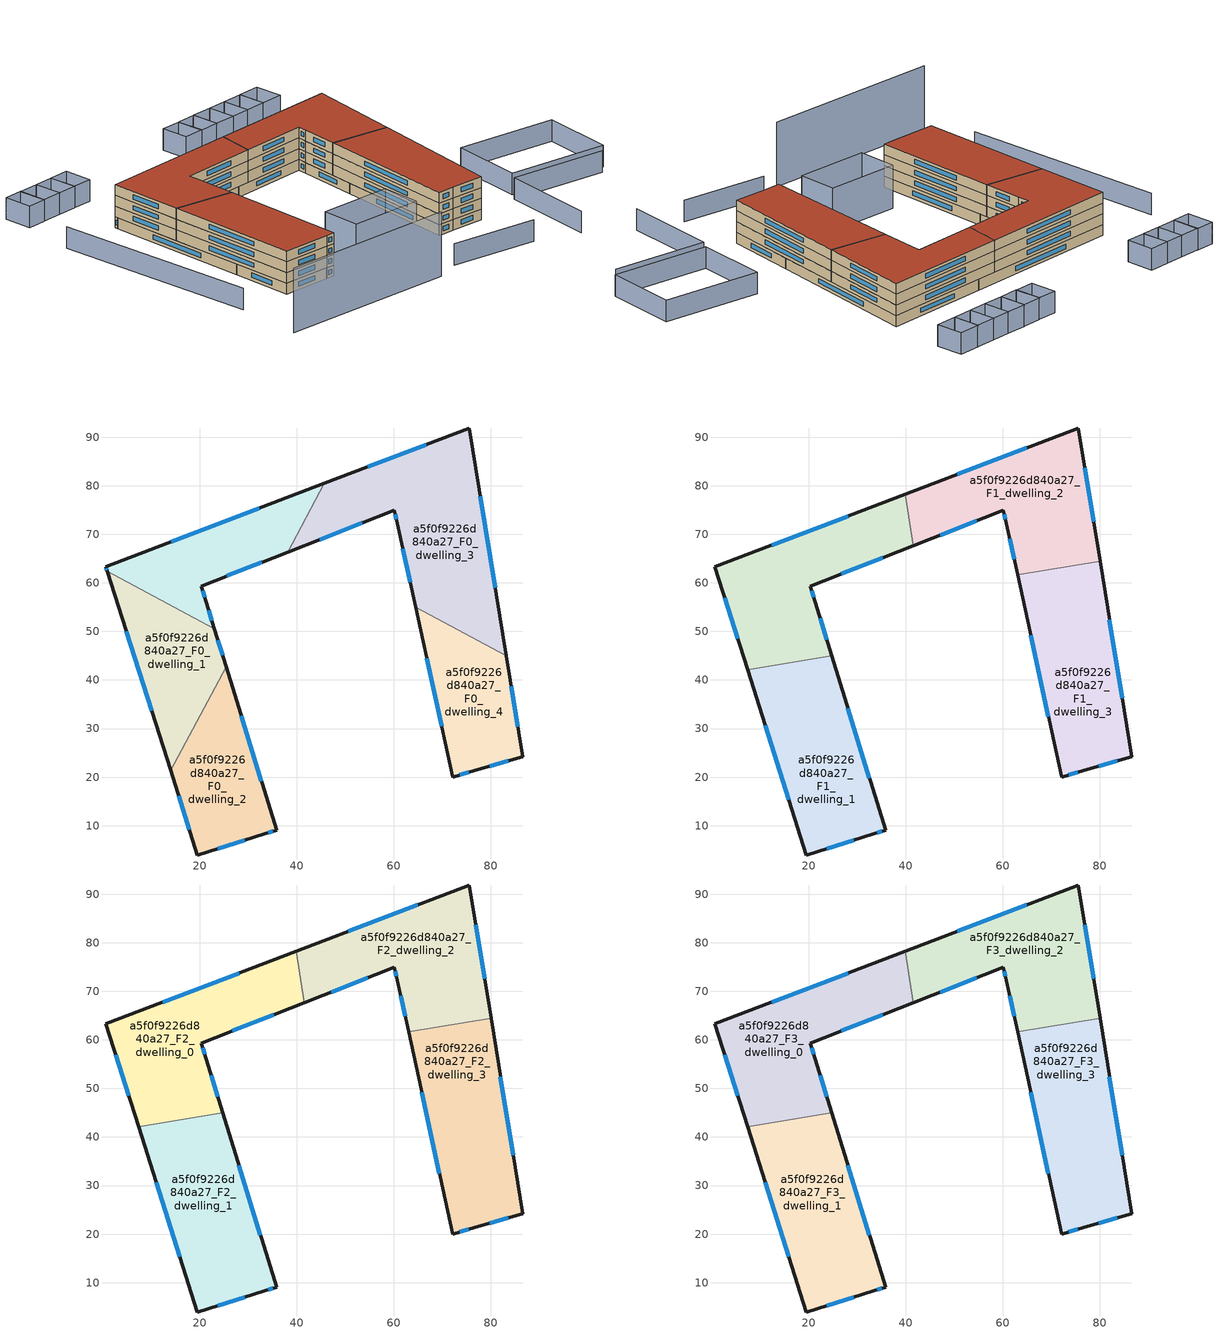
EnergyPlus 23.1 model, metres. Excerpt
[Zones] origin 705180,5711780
a5f0f9226d840a27_F0_dwelling_0
 floor ground (EU_floor_Construction): 45.71,80.47 38.12,66.31 20.32,59.34 21.36,56.05 23.05,50.55 1.02,62.36 0.73,63.27 z0
 wall outside (EU_wall_Construction): 45.71,80.47 0.73,63.27 1.02,62.36 / 23.05,50.55 21.36,56.05 20.32,59.34 38.12,66.31 z0:3
 wall to a5f0f9226d840a27_F0_dwelling_3 (EU_wall_Construction): 38.12,66.31 45.71,80.47 z0:3
 wall to a5f0f9226d840a27_F0_dwelling_1 (EU_wall_Construction): 1.02,62.36 23.05,50.55 z0:3
 window (EU_Window_Construction): 0.82,63 0.93,62.63 / 32.25,75.32 14.2,68.42 / 25.65,61.43 32.8,64.22 / 21.05,57.04 20.63,58.35 / 22.55,52.2 21.87,54.4 z0.9:2.1
a5f0f9226d840a27_F0_dwelling_1
 floor ground (EU_floor_Construction): 23.05,50.55 25.47,42.7 14.03,21.36 1.02,62.36 z0
 wall outside (EU_wall_Construction): 25.47,42.7 23.05,50.55 / 1.02,62.36 14.03,21.36 z0:3
 wall to a5f0f9226d840a27_F0_dwelling_2 (EU_wall_Construction): 14.03,21.36 25.47,42.7 z0:3
 window (EU_Window_Construction): 24.75,45.05 23.78,48.2 / 4.92,50.09 10.14,33.63 z0.9:2.1
a5f0f9226d840a27_F0_dwelling_2
 floor ground (EU_floor_Construction): 25.47,42.7 35.85,9.02 33.41,8.31 19.56,3.96 14.03,21.36 z0
 wall outside (EU_wall_Construction): 33.42,8.31 35.85,9.02 25.47,42.7 / 14.03,21.36 19.56,3.96 33.41,8.31 z0:3; 33.41,8.31,3 33.41,8.31,0 33.42,8.31,0
 window (EU_Window_Construction): 32.74,19.1 28.58,32.62 / 34.15,8.52 35.12,8.81 / 23.7,5.26 29.26,7.01 / 15.69,16.15 17.9,9.17 z0.9:2.1
a5f0f9226d840a27_F0_dwelling_3
 floor ground (EU_floor_Construction): 75.59,91.89 83.16,44.97 64.49,54.97 60.71,72.24 60.13,74.92 38.12,66.31 45.71,80.47 z0
 wall outside (EU_wall_Construction): 83.16,44.97 75.59,91.89 45.71,80.47 / 38.12,66.31 60.13,74.92 60.71,72.24 64.49,54.97 z0:3
 wall to a5f0f9226d840a27_F0_dwelling_4 (EU_wall_Construction): 64.49,54.97 83.16,44.97 z0:3
 window (EU_Window_Construction): 80.89,59.01 77.85,77.84 / 61.84,67.07 63.36,60.14 / 60.31,74.12 60.54,73.05 / 44.71,68.89 53.54,72.35 / 66.64,88.47 54.66,83.88 z0.9:2.1
a5f0f9226d840a27_F0_dwelling_4
 floor ground (EU_floor_Construction): 83.16,44.97 86.51,24.2 76.81,21.42 72.14,20.02 64.49,54.97 z0
 wall outside (EU_wall_Construction): 64.49,54.97 72.14,20.02 76.81,21.42 86.51,24.2 83.16,44.97 z0:3
 window (EU_Window_Construction): 79.71,22.25 83.61,23.37 / 73.54,20.44 75.41,21 / 66.78,44.51 69.85,30.48 / 85.51,30.42 84.16,38.75 z0.9:2.1
a5f0f9226d840a27_F1_dwelling_0
 floor to a5f0f9226d840a27_F0_dwelling_0 (EU_floor_Construction): 39.89,78.24 40.96,71.61 38.12,66.31 20.32,59.34 21.36,56.05 23.05,50.55 1.02,62.36 0.73,63.27 z3
 floor to a5f0f9226d840a27_F0_dwelling_1 (EU_floor_Construction): 23.05,50.55 24.78,44.94 7.44,42.13 1.02,62.36 z3
 floor to a5f0f9226d840a27_F0_dwelling_3 (EU_floor_Construction): 40.96,71.61 41.6,67.67 38.12,66.31 z3
 wall outside (EU_wall_Construction): 39.89,78.24 0.73,63.27 7.44,42.13 / 24.78,44.94 21.36,56.05 20.32,59.34 41.6,67.67 z3:6
 wall to a5f0f9226d840a27_F1_dwelling_2 (EU_wall_Construction): 41.6,67.67 39.89,78.24 z3:6
 wall to a5f0f9226d840a27_F1_dwelling_1 (EU_wall_Construction): 7.44,42.13 24.78,44.94 z3:6
 window (EU_Window_Construction): 2.74,56.94 5.43,48.46 / 28.17,73.76 12.45,67.75 / 26.69,61.83 35.23,65.18 / 21.05,57.04 20.63,58.35 / 23.76,48.27 22.38,52.73 z3.9:5.1
a5f0f9226d840a27_F1_dwelling_1
 floor to a5f0f9226d840a27_F0_dwelling_1 (EU_floor_Construction): 24.78,44.94 25.47,42.7 14.03,21.36 7.44,42.13 z3
 floor to a5f0f9226d840a27_F0_dwelling_2 (EU_floor_Construction): 25.47,42.7 35.85,9.02 33.41,8.31 19.56,3.96 14.03,21.36 z3
 wall outside (EU_wall_Construction): 7.44,42.13 19.56,3.96 33.41,8.31 35.85,9.02 24.78,44.94 z3:6
 window (EU_Window_Construction): 11.07,30.7 15.93,15.39 / 32.54,19.77 28.1,34.19 / 34.14,8.52 35.12,8.81 / 23.7,5.26 29.26,7.01 z3.9:5.1
a5f0f9226d840a27_F1_dwelling_2
 floor to a5f0f9226d840a27_F0_dwelling_3 (EU_floor_Construction): 75.59,91.89 80.02,64.4 63.03,61.65 60.71,72.24 60.13,74.92 41.6,67.67 40.96,71.61 45.71,80.47 z3
 floor to a5f0f9226d840a27_F0_dwelling_0 (EU_floor_Construction): 45.71,80.47 40.96,71.61 39.89,78.24 z3
 wall outside (EU_wall_Construction): 80.02,64.4 75.59,91.89 39.89,78.24 / 41.6,67.67 60.13,74.92 60.71,72.24 63.03,61.64 z3:6
 wall to a5f0f9226d840a27_F1_dwelling_3 (EU_wall_Construction): 63.03,61.64 80.02,64.4 z3:6
 window (EU_Window_Construction): 64.9,87.8 50.58,82.32 / 78.69,72.63 76.91,83.66 / 61.41,69.07 62.34,64.82 / 60.31,74.12 60.54,73.05 / 47.15,69.84 54.59,72.75 z3.9:5.1
a5f0f9226d840a27_F1_dwelling_3
 floor outside (EU_floor_Construction): 80.02,64.4 86.51,24.2 83.16,44.97 z3
 floor to a5f0f9226d840a27_F0_dwelling_4 (EU_floor_Construction): 83.16,44.97 86.51,24.2 76.81,21.42 72.14,20.02 64.49,54.97 z3
 floor to a5f0f9226d840a27_F0_dwelling_3 (EU_floor_Construction): 80.02,64.4 83.16,44.97 64.49,54.97 63.03,61.65 z3
 wall outside (EU_wall_Construction): 63.03,61.64 72.14,20.02 76.81,21.42 86.51,24.2 80.02,64.4 z3:6
 window (EU_Window_Construction): 79.71,22.25 83.61,23.37 / 73.54,20.44 75.41,21 / 65.76,49.18 69.41,32.48 / 84.57,36.23 81.96,52.36 z3.9:5.1
a5f0f9226d840a27_F2_dwelling_0
 floor to a5f0f9226d840a27_F1_dwelling_0 (EU_floor_Construction): 39.89,78.24 41.6,67.67 20.32,59.34 21.36,56.05 24.78,44.94 7.44,42.13 0.73,63.27 z6
 wall outside (EU_wall_Construction): 39.89,78.24 0.73,63.27 7.44,42.13 / 24.78,44.94 21.36,56.05 20.32,59.34 41.6,67.67 z6:9
 wall to a5f0f9226d840a27_F2_dwelling_2 (EU_wall_Construction): 41.6,67.67 39.89,78.24 z6:9
 wall to a5f0f9226d840a27_F2_dwelling_1 (EU_wall_Construction): 7.44,42.13 24.78,44.94 z6:9
 window (EU_Window_Construction): 2.74,56.94 5.43,48.46 / 28.17,73.76 12.45,67.75 / 26.69,61.83 35.23,65.18 / 21.05,57.04 20.63,58.35 / 23.76,48.27 22.38,52.73 z6.9:8.1
a5f0f9226d840a27_F2_dwelling_1
 floor to a5f0f9226d840a27_F1_dwelling_1 (EU_floor_Construction): 24.78,44.94 35.85,9.02 33.41,8.31 19.56,3.96 7.44,42.13 z6
 wall outside (EU_wall_Construction): 7.44,42.13 19.56,3.96 33.41,8.31 35.85,9.02 24.78,44.94 z6:9
 window (EU_Window_Construction): 11.07,30.7 15.93,15.39 / 32.54,19.77 28.1,34.19 / 34.14,8.52 35.12,8.81 / 23.7,5.26 29.26,7.01 z6.9:8.1
a5f0f9226d840a27_F2_dwelling_2
 floor to a5f0f9226d840a27_F1_dwelling_2 (EU_floor_Construction): 75.59,91.89 80.02,64.4 63.03,61.64 60.71,72.24 60.13,74.92 41.6,67.67 39.89,78.24 z6
 wall outside (EU_wall_Construction): 80.02,64.4 75.59,91.89 39.89,78.24 / 41.6,67.67 60.13,74.92 60.71,72.24 63.03,61.64 z6:9
 wall to a5f0f9226d840a27_F2_dwelling_3 (EU_wall_Construction): 63.03,61.64 80.02,64.4 z6:9
 window (EU_Window_Construction): 64.9,87.8 50.58,82.32 / 78.69,72.63 76.91,83.66 / 61.41,69.07 62.34,64.82 / 60.31,74.12 60.54,73.05 / 47.15,69.84 54.59,72.75 z6.9:8.1
a5f0f9226d840a27_F2_dwelling_3
 floor to a5f0f9226d840a27_F1_dwelling_3 (EU_floor_Construction): 80.02,64.4 86.51,24.2 76.81,21.42 72.14,20.02 63.03,61.64 z6
 wall outside (EU_wall_Construction): 63.03,61.64 72.14,20.02 76.81,21.42 86.51,24.2 80.02,64.4 z6:9
 window (EU_Window_Construction): 79.71,22.25 83.61,23.37 / 73.54,20.44 75.41,21 / 65.76,49.18 69.41,32.48 / 84.57,36.23 81.96,52.36 z6.9:8.1
a5f0f9226d840a27_F3_dwelling_0
 floor to a5f0f9226d840a27_F2_dwelling_0 (EU_floor_Construction): 39.89,78.24 41.6,67.67 20.32,59.34 21.36,56.05 24.78,44.94 7.44,42.13 0.73,63.27 z9
 wall outside (EU_wall_Construction): 39.89,78.24 0.73,63.27 7.44,42.13 / 24.78,44.94 21.36,56.05 20.32,59.34 41.6,67.67 z9:12
 wall to a5f0f9226d840a27_F3_dwelling_2 (EU_wall_Construction): 41.6,67.67 39.89,78.24 z9:12
 wall to a5f0f9226d840a27_F3_dwelling_1 (EU_wall_Construction): 7.44,42.13 24.78,44.94 z9:12
 window (EU_Window_Construction): 2.74,56.94 5.43,48.46 / 28.17,73.76 12.45,67.75 / 26.69,61.83 35.23,65.18 / 21.05,57.04 20.63,58.35 / 23.76,48.27 22.38,52.73 z9.9:11.1
 roof outside (EU_roof_Construction): 24.78,44.94 21.36,56.05 20.32,59.34 41.6,67.67 39.89,78.24 0.73,63.27 7.44,42.13 z12
a5f0f9226d840a27_F3_dwelling_1
 floor to a5f0f9226d840a27_F2_dwelling_1 (EU_floor_Construction): 24.78,44.94 35.85,9.02 33.41,8.31 19.56,3.96 7.44,42.13 z9
 wall outside (EU_wall_Construction): 7.44,42.13 19.56,3.96 33.41,8.31 35.85,9.02 24.78,44.94 z9:12
 window (EU_Window_Construction): 11.07,30.7 15.93,15.39 / 32.54,19.77 28.1,34.19 / 34.14,8.52 35.12,8.81 / 23.7,5.26 29.26,7.01 z9.9:11.1
 roof outside (EU_roof_Construction): 33.41,8.31 35.85,9.02 24.78,44.94 7.44,42.13 19.56,3.96 z12
a5f0f9226d840a27_F3_dwelling_2
 floor to a5f0f9226d840a27_F2_dwelling_2 (EU_floor_Construction): 75.59,91.89 80.02,64.4 63.03,61.64 60.71,72.24 60.13,74.92 41.6,67.67 39.89,78.24 z9
 wall outside (EU_wall_Construction): 80.02,64.4 75.59,91.89 39.89,78.24 / 41.6,67.67 60.13,74.92 60.71,72.24 63.03,61.64 z9:12
 wall to a5f0f9226d840a27_F3_dwelling_3 (EU_wall_Construction): 63.03,61.64 80.02,64.4 z9:12
 window (EU_Window_Construction): 64.9,87.8 50.58,82.32 / 78.69,72.63 76.91,83.66 / 61.41,69.07 62.34,64.82 / 60.31,74.12 60.54,73.05 / 47.15,69.84 54.59,72.75 z9.9:11.1
 roof outside (EU_roof_Construction): 80.02,64.4 75.59,91.89 39.89,78.24 41.6,67.67 60.13,74.92 60.71,72.24 63.03,61.64 z12
a5f0f9226d840a27_F3_dwelling_3
 floor to a5f0f9226d840a27_F2_dwelling_3 (EU_floor_Construction): 80.02,64.4 86.51,24.2 76.81,21.42 72.14,20.02 63.03,61.64 z9
 wall outside (EU_wall_Construction): 63.03,61.64 72.14,20.02 76.81,21.42 86.51,24.2 80.02,64.4 z9:12
 window (EU_Window_Construction): 79.71,22.25 83.61,23.37 / 73.54,20.44 75.41,21 / 65.76,49.18 69.41,32.48 / 84.57,36.23 81.96,52.36 z9.9:11.1
 roof outside (EU_roof_Construction): 86.51,24.2 80.02,64.4 63.03,61.64 72.14,20.02 76.81,21.42 z12
shading: 9.27,-19.44 60.19,-3.89 z0:18; -16.53,57.04 4.94,0.08 / 66.56,1.01 91.96,5.6 / 105.43,4.87 100.16,32.18 / 100.16,32.18 128.59,37.66 / -18.76,73.46 -21.64,81.05 / -21.64,81.05 -16.34,83.06 / -16.34,83.06 -13.47,75.46 / -13.47,75.46 -18.76,73.46 / -7.8,77.61 -13.64,75.4 / -13.64,75.4 -16.51,83 / -16.51,83 -10.67,85.21 / -10.67,85.21 -7.8,77.61 / -10.78,85.16 -5.4,87.2 / -5.4,87.2 -2.53,79.6 / -2.53,79.6 -7.91,77.57 / -7.91,77.57 -10.78,85.16 / 0.19,89.32 3.06,81.72 / 3.06,81.72 -2.58,79.59 / -2.58,79.59 -5.45,87.19 / -5.45,87.19 0.19,89.32 / 35.13,102.56 40.79,104.78 / 40.79,104.78 43.71,97.34 / 43.71,97.34 38.05,95.12 / 38.05,95.12 35.13,102.56 / 49.15,99.45 43.54,97.27 / 43.54,97.27 40.65,104.72 / 40.65,104.72 46.26,106.9 / 46.26,106.9 49.15,99.45 / 130.38,40.61 101.17,35.09 / 101.17,35.09 97.21,56.07 / 97.21,56.07 126.42,61.59 / 126.42,61.59 130.38,40.61 / 46.22,106.88 52.18,109.19 / 52.18,109.19 55.07,101.74 / 55.07,101.74 49.11,99.42 / 49.11,99.42 46.22,106.88 / 57.4,111.22 60.29,103.76 / 60.29,103.76 55.04,101.72 / 55.04,101.72 52.15,109.18 / 52.15,109.18 57.4,111.22 / 60.3,103.75 57.41,111.21 / 57.41,111.21 63.14,113.43 / 63.14,113.43 66.03,105.98 / 66.03,105.98 60.3,103.75 / 69.28,115.81 72.17,108.36 / 72.17,108.36 65.92,105.93 / 65.92,105.93 63.02,113.38 / 63.02,113.38 69.28,115.81 z0:6; 40.3,22.32 60.99,28.57 / 60.99,28.57 64.28,17.68 / 64.28,17.68 43.59,11.43 / 43.59,11.43 40.3,22.32 z0:12
[Building]
EU S2 Campaign: North Axis=0; Terrain=City; Solar Distribution=FullExterior
[Site:Location]
London: Latitude=51.5; Longitude=-0.5; Time Zone=0; Elevation=25
[SizingPeriod:WeatherFileDays]
AnnualSizingPeriod: Begin Month=1; Begin Day of Month=1; End Month=12; End Day of Month=31; Day of Week for Start Day=Monday; Use Weather File Daylight Saving Period=No; Use Weather File Rain and Snow Indicators=No
[MATERIAL]
EU_InternalMass_Material: Roughness=MediumRough; Thickness=0.1; Conductivity=1; Density=1800; Specific Heat=900; Thermal Absorptance=0.9; Solar Absorptance=0.7; Visible Absorptance=0.7
[MATERIAL:NOMASS] Roughness=MediumRough; Thermal Absorptance=0.9; Solar Absorptance=0.7; Visible Absorptance=0.7
Name | Thermal Resistance
EU_wall_NoMass | 1.04674
EU_roof_NoMass | 4.32442
EU_floor_NoMass | 2.04616
[WINDOWMATERIAL:SIMPLEGLAZINGSYSTEM]
EU_Window_SimpleGlazing: UFactor=4.25843; Solar Heat Gain Coefficient=0.85; Visible Transmittance=0.85
[CONSTRUCTION]
EU_wall_Construction: EU_wall_NoMass
EU_roof_Construction: EU_roof_NoMass
EU_floor_Construction: EU_floor_NoMass
EU_InternalMass_Construction: EU_InternalMass_Material
EU_Window_Construction: EU_Window_SimpleGlazing
[ZONE] Type=1; Multiplier=1; Ceiling Height=autocalculate; Floor Area=autocalculate; Part of Total Floor Area=Yes
Name | Volume
a5f0f9226d840a27_F0_dwelling_0 | 1336.58
a5f0f9226d840a27_F1_dwelling_0; a5f0f9226d840a27_F2_dwelling_0; a5f0f9226d840a27_F3_dwelling_0; a5f0f9226d840a27_F1_dwelling_2; a5f0f9226d840a27_F2_dwelling_2; a5f0f9226d840a27_F3_dwelling_2 | 2004.83
a5f0f9226d840a27_F0_dwelling_1 | 1336.45
a5f0f9226d840a27_F1_dwelling_1; a5f0f9226d840a27_F2_dwelling_1; a5f0f9226d840a27_F3_dwelling_1 | 2004.8
a5f0f9226d840a27_F0_dwelling_2 | 1376.25
a5f0f9226d840a27_F0_dwelling_3 | 2638.18
a5f0f9226d840a27_F1_dwelling_3; a5f0f9226d840a27_F2_dwelling_3; a5f0f9226d840a27_F3_dwelling_3 | 2004.82
a5f0f9226d840a27_F0_dwelling_4 | 1331.67
[INTERNALMASS] Construction=EU_InternalMass_Construction
Name | Zone or ZoneList | Surface Area
a5f0f9226d840a27_F0_dwelling_0_EU_InternalMass | a5f0f9226d840a27_F0_dwelling_0 | 445.525
a5f0f9226d840a27_F0_dwelling_1_EU_InternalMass | a5f0f9226d840a27_F0_dwelling_1 | 445.484
a5f0f9226d840a27_F0_dwelling_2_EU_InternalMass | a5f0f9226d840a27_F0_dwelling_2 | 458.746
a5f0f9226d840a27_F0_dwelling_3_EU_InternalMass | a5f0f9226d840a27_F0_dwelling_3 | 879.392
a5f0f9226d840a27_F0_dwelling_4_EU_InternalMass | a5f0f9226d840a27_F0_dwelling_4 | 443.889
a5f0f9226d840a27_F1_dwelling_0_EU_InternalMass | a5f0f9226d840a27_F1_dwelling_0 | 668.276
a5f0f9226d840a27_F1_dwelling_1_EU_InternalMass | a5f0f9226d840a27_F1_dwelling_1 | 668.266
a5f0f9226d840a27_F1_dwelling_2_EU_InternalMass | a5f0f9226d840a27_F1_dwelling_2 | 668.277
a5f0f9226d840a27_F1_dwelling_3_EU_InternalMass | a5f0f9226d840a27_F1_dwelling_3 | 668.274
a5f0f9226d840a27_F2_dwelling_0_EU_InternalMass | a5f0f9226d840a27_F2_dwelling_0 | 668.276
a5f0f9226d840a27_F2_dwelling_1_EU_InternalMass | a5f0f9226d840a27_F2_dwelling_1 | 668.266
a5f0f9226d840a27_F2_dwelling_2_EU_InternalMass | a5f0f9226d840a27_F2_dwelling_2 | 668.277
a5f0f9226d840a27_F2_dwelling_3_EU_InternalMass | a5f0f9226d840a27_F2_dwelling_3 | 668.274
a5f0f9226d840a27_F3_dwelling_0_EU_InternalMass | a5f0f9226d840a27_F3_dwelling_0 | 668.276
a5f0f9226d840a27_F3_dwelling_1_EU_InternalMass | a5f0f9226d840a27_F3_dwelling_1 | 668.266
a5f0f9226d840a27_F3_dwelling_2_EU_InternalMass | a5f0f9226d840a27_F3_dwelling_2 | 668.277
a5f0f9226d840a27_F3_dwelling_3_EU_InternalMass | a5f0f9226d840a27_F3_dwelling_3 | 668.274
[OTHEREQUIPMENT] Fuel Type=Electricity; Design Level Calculation Method=Watts/Area; Power per Zone Floor Area=1; Fraction Latent=0; Fraction Radiant=0; Fraction Lost=0; Carbon Dioxide Generation Rate=0; EndUse Subcategory=EU_Step8_InternalGains
Name | Zone or ZoneList or Space or SpaceList | Schedule
EU_Step8_InternalGain_a5f0f9226d840a27_F0_dwelling_0_f000 | a5f0f9226d840a27_F0_dwelling_0 | EU_Step8_GainSchedule_a5f0f9226d840a27_F0_dwelling_0_f000
EU_Step8_InternalGain_a5f0f9226d840a27_F0_dwelling_1_f000 | a5f0f9226d840a27_F0_dwelling_1 | EU_Step8_GainSchedule_a5f0f9226d840a27_F0_dwelling_1_f000
EU_Step8_InternalGain_a5f0f9226d840a27_F0_dwelling_2_f000 | a5f0f9226d840a27_F0_dwelling_2 | EU_Step8_GainSchedule_a5f0f9226d840a27_F0_dwelling_2_f000
EU_Step8_InternalGain_a5f0f9226d840a27_F0_dwelling_3_f000 | a5f0f9226d840a27_F0_dwelling_3 | EU_Step8_GainSchedule_a5f0f9226d840a27_F0_dwelling_3_f000
EU_Step8_InternalGain_a5f0f9226d840a27_F0_dwelling_4_f000 | a5f0f9226d840a27_F0_dwelling_4 | EU_Step8_GainSchedule_a5f0f9226d840a27_F0_dwelling_4_f000
EU_Step8_InternalGain_a5f0f9226d840a27_F1_dwelling_0_f000 | a5f0f9226d840a27_F1_dwelling_0 | EU_Step8_GainSchedule_a5f0f9226d840a27_F1_dwelling_0_f000
EU_Step8_InternalGain_a5f0f9226d840a27_F1_dwelling_1_f000 | a5f0f9226d840a27_F1_dwelling_1 | EU_Step8_GainSchedule_a5f0f9226d840a27_F1_dwelling_1_f000
EU_Step8_InternalGain_a5f0f9226d840a27_F1_dwelling_2_f000 | a5f0f9226d840a27_F1_dwelling_2 | EU_Step8_GainSchedule_a5f0f9226d840a27_F1_dwelling_2_f000
EU_Step8_InternalGain_a5f0f9226d840a27_F1_dwelling_3_f000 | a5f0f9226d840a27_F1_dwelling_3 | EU_Step8_GainSchedule_a5f0f9226d840a27_F1_dwelling_3_f000
EU_Step8_InternalGain_a5f0f9226d840a27_F2_dwelling_0_f000 | a5f0f9226d840a27_F2_dwelling_0 | EU_Step8_GainSchedule_a5f0f9226d840a27_F2_dwelling_0_f000
EU_Step8_InternalGain_a5f0f9226d840a27_F2_dwelling_1_f000 | a5f0f9226d840a27_F2_dwelling_1 | EU_Step8_GainSchedule_a5f0f9226d840a27_F2_dwelling_1_f000
EU_Step8_InternalGain_a5f0f9226d840a27_F2_dwelling_2_f000 | a5f0f9226d840a27_F2_dwelling_2 | EU_Step8_GainSchedule_a5f0f9226d840a27_F2_dwelling_2_f000
EU_Step8_InternalGain_a5f0f9226d840a27_F2_dwelling_3_f000 | a5f0f9226d840a27_F2_dwelling_3 | EU_Step8_GainSchedule_a5f0f9226d840a27_F2_dwelling_3_f000
EU_Step8_InternalGain_a5f0f9226d840a27_F3_dwelling_0_f000 | a5f0f9226d840a27_F3_dwelling_0 | EU_Step8_GainSchedule_a5f0f9226d840a27_F3_dwelling_0_f000
EU_Step8_InternalGain_a5f0f9226d840a27_F3_dwelling_1_f000 | a5f0f9226d840a27_F3_dwelling_1 | EU_Step8_GainSchedule_a5f0f9226d840a27_F3_dwelling_1_f000
EU_Step8_InternalGain_a5f0f9226d840a27_F3_dwelling_2_f000 | a5f0f9226d840a27_F3_dwelling_2 | EU_Step8_GainSchedule_a5f0f9226d840a27_F3_dwelling_2_f000
EU_Step8_InternalGain_a5f0f9226d840a27_F3_dwelling_3_f000 | a5f0f9226d840a27_F3_dwelling_3 | EU_Step8_GainSchedule_a5f0f9226d840a27_F3_dwelling_3_f000
[ZONEVENTILATION:DESIGNFLOWRATE] Schedule=EU_AlwaysOn; Design Flow Rate Calculation Method=AirChanges/Hour; Air Changes per Hour=0.488719; Ventilation Type=Natural; Fan Pressure Rise=0; Fan Total Efficiency=1; Constant Term Coefficient=1; Temperature Term Coefficient=0; Velocity Term Coefficient=0; Velocity Squared Term Coefficient=0; Minimum Indoor Temperature=-100; Maximum Indoor Temperature=100; Delta Temperature=-100; Minimum Outdoor Temperature=-100; Maximum Outdoor Temperature=100; Maximum Wind Speed=40
Name | Zone or ZoneList or Space or SpaceList
EU_ConstantAir_a5f0f9226d840a27_F0_dwelling_0 | a5f0f9226d840a27_F0_dwelling_0
EU_ConstantAir_a5f0f9226d840a27_F0_dwelling_1 | a5f0f9226d840a27_F0_dwelling_1
EU_ConstantAir_a5f0f9226d840a27_F0_dwelling_2 | a5f0f9226d840a27_F0_dwelling_2
EU_ConstantAir_a5f0f9226d840a27_F0_dwelling_3 | a5f0f9226d840a27_F0_dwelling_3
EU_ConstantAir_a5f0f9226d840a27_F0_dwelling_4 | a5f0f9226d840a27_F0_dwelling_4
EU_ConstantAir_a5f0f9226d840a27_F1_dwelling_0 | a5f0f9226d840a27_F1_dwelling_0
EU_ConstantAir_a5f0f9226d840a27_F1_dwelling_1 | a5f0f9226d840a27_F1_dwelling_1
EU_ConstantAir_a5f0f9226d840a27_F1_dwelling_2 | a5f0f9226d840a27_F1_dwelling_2
EU_ConstantAir_a5f0f9226d840a27_F1_dwelling_3 | a5f0f9226d840a27_F1_dwelling_3
EU_ConstantAir_a5f0f9226d840a27_F2_dwelling_0 | a5f0f9226d840a27_F2_dwelling_0
EU_ConstantAir_a5f0f9226d840a27_F2_dwelling_1 | a5f0f9226d840a27_F2_dwelling_1
EU_ConstantAir_a5f0f9226d840a27_F2_dwelling_2 | a5f0f9226d840a27_F2_dwelling_2
EU_ConstantAir_a5f0f9226d840a27_F2_dwelling_3 | a5f0f9226d840a27_F2_dwelling_3
EU_ConstantAir_a5f0f9226d840a27_F3_dwelling_0 | a5f0f9226d840a27_F3_dwelling_0
EU_ConstantAir_a5f0f9226d840a27_F3_dwelling_1 | a5f0f9226d840a27_F3_dwelling_1
EU_ConstantAir_a5f0f9226d840a27_F3_dwelling_2 | a5f0f9226d840a27_F3_dwelling_2
EU_ConstantAir_a5f0f9226d840a27_F3_dwelling_3 | a5f0f9226d840a27_F3_dwelling_3
[HVACTEMPLATE:THERMOSTAT] Constant Heating Setpoint=20; Constant Cooling Setpoint=50
EU_HeatOnly_a5f0f9226d840a27_F0_dwelling_0; EU_HeatOnly_a5f0f9226d840a27_F0_dwelling_1; EU_HeatOnly_a5f0f9226d840a27_F0_dwelling_2; EU_HeatOnly_a5f0f9226d840a27_F0_dwelling_3; EU_HeatOnly_a5f0f9226d840a27_F0_dwelling_4; EU_HeatOnly_a5f0f9226d840a27_F1_dwelling_0; EU_HeatOnly_a5f0f9226d840a27_F1_dwelling_1; EU_HeatOnly_a5f0f9226d840a27_F1_dwelling_2; EU_HeatOnly_a5f0f9226d840a27_F1_dwelling_3; EU_HeatOnly_a5f0f9226d840a27_F2_dwelling_0; EU_HeatOnly_a5f0f9226d840a27_F2_dwelling_1; EU_HeatOnly_a5f0f9226d840a27_F2_dwelling_2; EU_HeatOnly_a5f0f9226d840a27_F2_dwelling_3; EU_HeatOnly_a5f0f9226d840a27_F3_dwelling_0; EU_HeatOnly_a5f0f9226d840a27_F3_dwelling_1; EU_HeatOnly_a5f0f9226d840a27_F3_dwelling_2; EU_HeatOnly_a5f0f9226d840a27_F3_dwelling_3
[HVACTEMPLATE:ZONE:IDEALLOADSAIRSYSTEM] System Availability Schedule=EU_AlwaysOn; Maximum Heating Supply Air Temperature=50; Minimum Cooling Supply Air Temperature=13; Maximum Heating Supply Air Humidity Ratio=0.0156; Minimum Cooling Supply Air Humidity Ratio=0.0077; Heating Limit=NoLimit; Cooling Limit=NoLimit; Heating Availability Schedule=EU_AlwaysOn; Cooling Availability Schedule=EU_CoolingOff; Dehumidification Control Type=ConstantSensibleHeatRatio; Cooling Sensible Heat Ratio=0.7; Dehumidification Setpoint=60; Humidification Control Type=None; Humidification Setpoint=30; Outdoor Air Method=None; Outdoor Air Flow Rate per Person=0.00944; Outdoor Air Flow Rate per Zone Floor Area=0; Outdoor Air Flow Rate per Zone=0; Demand Controlled Ventilation Type=None; Outdoor Air Economizer Type=NoEconomizer; Heat Recovery Type=None; Sensible Heat Recovery Effectiveness=0.7; Latent Heat Recovery Effectiveness=0.65
Name | Template Thermostat
a5f0f9226d840a27_F0_dwelling_0 | EU_HeatOnly_a5f0f9226d840a27_F0_dwelling_0
a5f0f9226d840a27_F0_dwelling_1 | EU_HeatOnly_a5f0f9226d840a27_F0_dwelling_1
a5f0f9226d840a27_F0_dwelling_2 | EU_HeatOnly_a5f0f9226d840a27_F0_dwelling_2
a5f0f9226d840a27_F0_dwelling_3 | EU_HeatOnly_a5f0f9226d840a27_F0_dwelling_3
a5f0f9226d840a27_F0_dwelling_4 | EU_HeatOnly_a5f0f9226d840a27_F0_dwelling_4
a5f0f9226d840a27_F1_dwelling_0 | EU_HeatOnly_a5f0f9226d840a27_F1_dwelling_0
a5f0f9226d840a27_F1_dwelling_1 | EU_HeatOnly_a5f0f9226d840a27_F1_dwelling_1
a5f0f9226d840a27_F1_dwelling_2 | EU_HeatOnly_a5f0f9226d840a27_F1_dwelling_2
a5f0f9226d840a27_F1_dwelling_3 | EU_HeatOnly_a5f0f9226d840a27_F1_dwelling_3
a5f0f9226d840a27_F2_dwelling_0 | EU_HeatOnly_a5f0f9226d840a27_F2_dwelling_0
a5f0f9226d840a27_F2_dwelling_1 | EU_HeatOnly_a5f0f9226d840a27_F2_dwelling_1
a5f0f9226d840a27_F2_dwelling_2 | EU_HeatOnly_a5f0f9226d840a27_F2_dwelling_2
a5f0f9226d840a27_F2_dwelling_3 | EU_HeatOnly_a5f0f9226d840a27_F2_dwelling_3
a5f0f9226d840a27_F3_dwelling_0 | EU_HeatOnly_a5f0f9226d840a27_F3_dwelling_0
a5f0f9226d840a27_F3_dwelling_1 | EU_HeatOnly_a5f0f9226d840a27_F3_dwelling_1
a5f0f9226d840a27_F3_dwelling_2 | EU_HeatOnly_a5f0f9226d840a27_F3_dwelling_2
a5f0f9226d840a27_F3_dwelling_3 | EU_HeatOnly_a5f0f9226d840a27_F3_dwelling_3
[SIZING:ZONE] Zone Cooling Design Supply Air Temperature Input Method=SupplyAirTemperature; Zone Cooling Design Supply Air Temperature=13; Zone Heating Design Supply Air Temperature Input Method=SupplyAirTemperature; Zone Heating Design Supply Air Temperature=50; Zone Cooling Design Supply Air Humidity Ratio=0.008; Zone Heating Design Supply Air Humidity Ratio=0.008; Cooling Design Air Flow Method=DesignDay; Cooling Design Air Flow Rate=0; Cooling Minimum Air Flow per Zone Floor Area=0.000762; Cooling Minimum Air Flow=0; Cooling Minimum Air Flow Fraction=0.2; Heating Design Air Flow Method=DesignDay; Heating Design Air Flow Rate=0; Heating Maximum Air Flow per Zone Floor Area=0.002032; Heating Maximum Air Flow=0.141576; Heating Maximum Air Flow Fraction=0.3; Account for Dedicated Outdoor Air System=No; Dedicated Outdoor Air System Control Strategy=NeutralSupplyAir; Dedicated Outdoor Air Low Setpoint Temperature for Design=autosize; Dedicated Outdoor Air High Setpoint Temperature for Design=autosize; Zone Load Sizing Method=Sensible Load Only No Latent Load; Zone Latent Cooling Design Supply Air Humidity Ratio Input Method=HumidityRatioDifference; Zone Cooling Design Supply Air Humidity Ratio Difference=0.005; Zone Latent Heating Design Supply Air Humidity Ratio Input Method=HumidityRatioDifference; Zone Humidification Design Supply Air Humidity Ratio Difference=0.005
a5f0f9226d840a27_F0_dwelling_0; a5f0f9226d840a27_F0_dwelling_1; a5f0f9226d840a27_F0_dwelling_2; a5f0f9226d840a27_F0_dwelling_3; a5f0f9226d840a27_F0_dwelling_4; a5f0f9226d840a27_F1_dwelling_0; a5f0f9226d840a27_F1_dwelling_1; a5f0f9226d840a27_F1_dwelling_2; a5f0f9226d840a27_F1_dwelling_3; a5f0f9226d840a27_F2_dwelling_0; a5f0f9226d840a27_F2_dwelling_1; a5f0f9226d840a27_F2_dwelling_2; a5f0f9226d840a27_F2_dwelling_3; a5f0f9226d840a27_F3_dwelling_0; a5f0f9226d840a27_F3_dwelling_1; a5f0f9226d840a27_F3_dwelling_2; a5f0f9226d840a27_F3_dwelling_3
[SCHEDULE:CONSTANT]
Name | Hourly Value
EU_AlwaysOn | 1
EU_CoolingOff | 0
[SCHEDULE:FILE] Column Number=1; Rows to Skip at Top=0; Number of Hours of Data=8760; Column Separator=Comma; Interpolate to Timestep=No; Minutes per Item=60; Adjust Schedule for Daylight Savings=Yes
Name | File
EU_Step8_GainSchedule_a5f0f9226d840a27_F0_dwelling_0_f000 | ../../schedules/a5f0f9226d840a27/a5f0f9226d840a27_F0_dwelling_0_f000_gain.csv
EU_Step8_GainSchedule_a5f0f9226d840a27_F0_dwelling_1_f000 | ../../schedules/a5f0f9226d840a27/a5f0f9226d840a27_F0_dwelling_1_f000_gain.csv
EU_Step8_GainSchedule_a5f0f9226d840a27_F0_dwelling_2_f000 | ../../schedules/a5f0f9226d840a27/a5f0f9226d840a27_F0_dwelling_2_f000_gain.csv
EU_Step8_GainSchedule_a5f0f9226d840a27_F0_dwelling_3_f000 | ../../schedules/a5f0f9226d840a27/a5f0f9226d840a27_F0_dwelling_3_f000_gain.csv
EU_Step8_GainSchedule_a5f0f9226d840a27_F0_dwelling_4_f000 | ../../schedules/a5f0f9226d840a27/a5f0f9226d840a27_F0_dwelling_4_f000_gain.csv
EU_Step8_GainSchedule_a5f0f9226d840a27_F1_dwelling_0_f000 | ../../schedules/a5f0f9226d840a27/a5f0f9226d840a27_F1_dwelling_0_f000_gain.csv
EU_Step8_GainSchedule_a5f0f9226d840a27_F1_dwelling_1_f000 | ../../schedules/a5f0f9226d840a27/a5f0f9226d840a27_F1_dwelling_1_f000_gain.csv
EU_Step8_GainSchedule_a5f0f9226d840a27_F1_dwelling_2_f000 | ../../schedules/a5f0f9226d840a27/a5f0f9226d840a27_F1_dwelling_2_f000_gain.csv
EU_Step8_GainSchedule_a5f0f9226d840a27_F1_dwelling_3_f000 | ../../schedules/a5f0f9226d840a27/a5f0f9226d840a27_F1_dwelling_3_f000_gain.csv
EU_Step8_GainSchedule_a5f0f9226d840a27_F2_dwelling_0_f000 | ../../schedules/a5f0f9226d840a27/a5f0f9226d840a27_F2_dwelling_0_f000_gain.csv
EU_Step8_GainSchedule_a5f0f9226d840a27_F2_dwelling_1_f000 | ../../schedules/a5f0f9226d840a27/a5f0f9226d840a27_F2_dwelling_1_f000_gain.csv
EU_Step8_GainSchedule_a5f0f9226d840a27_F2_dwelling_2_f000 | ../../schedules/a5f0f9226d840a27/a5f0f9226d840a27_F2_dwelling_2_f000_gain.csv
EU_Step8_GainSchedule_a5f0f9226d840a27_F2_dwelling_3_f000 | ../../schedules/a5f0f9226d840a27/a5f0f9226d840a27_F2_dwelling_3_f000_gain.csv
EU_Step8_GainSchedule_a5f0f9226d840a27_F3_dwelling_0_f000 | ../../schedules/a5f0f9226d840a27/a5f0f9226d840a27_F3_dwelling_0_f000_gain.csv
EU_Step8_GainSchedule_a5f0f9226d840a27_F3_dwelling_1_f000 | ../../schedules/a5f0f9226d840a27/a5f0f9226d840a27_F3_dwelling_1_f000_gain.csv
EU_Step8_GainSchedule_a5f0f9226d840a27_F3_dwelling_2_f000 | ../../schedules/a5f0f9226d840a27/a5f0f9226d840a27_F3_dwelling_2_f000_gain.csv
EU_Step8_GainSchedule_a5f0f9226d840a27_F3_dwelling_3_f000 | ../../schedules/a5f0f9226d840a27/a5f0f9226d840a27_F3_dwelling_3_f000_gain.csv
